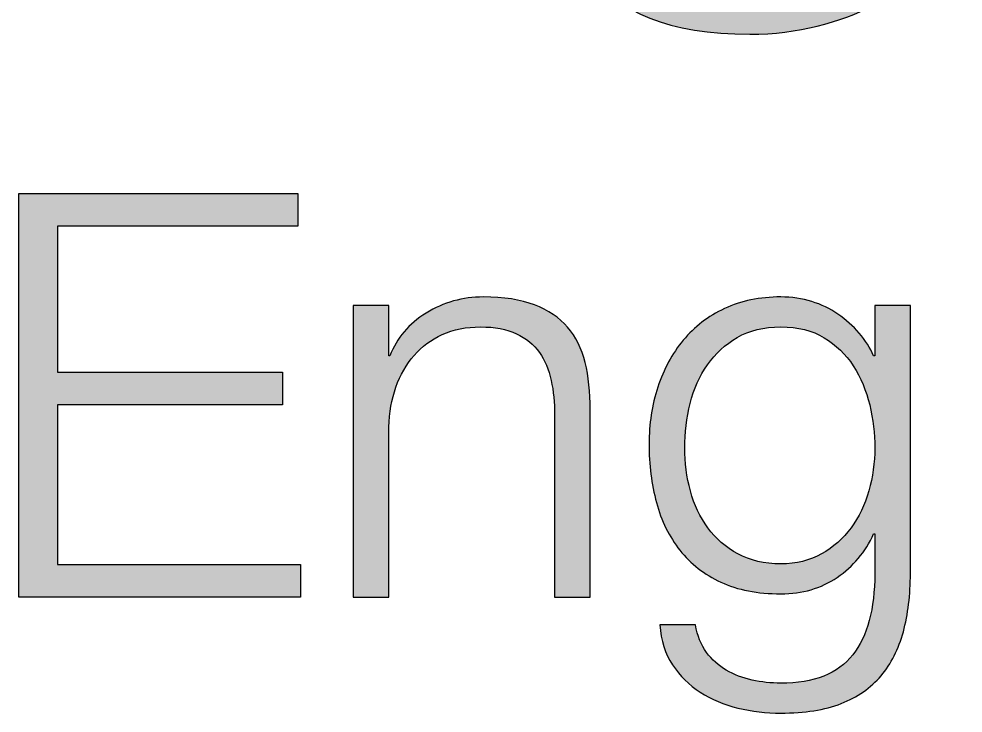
# Paper-space layout 'A3mask' of a CAD drawing. Extents: x 0 to 394, y 0 to 277.
# Drawn here: x 331.561 to 336.152, y 38.819 to 42.196 of the extents above; entities that cross this region are included whole.
import ezdxf
from ezdxf.enums import TextEntityAlignment as Align

# ---------------------------------------------------------------- set-up
doc = ezdxf.new("R2010")
doc.units = 0
doc.layers.get('0').update_dxf_attribs({"linetype": 'CONTINUOUS'})
doc.layers.get('Defpoints').update_dxf_attribs({"linetype": 'CONTINUOUS'})
doc.layers.add('JPP_Mask', color=7, linetype='CONTINUOUS')
doc.styles.add('JPP', font='arial.ttf')

# ---------------------------------------------------------------- blocks, each defined once
blk = doc.blocks.new('A3mask')
at = {"true_color": 0x0081c6}
h = blk.add_hatch(color=142, dxfattribs=at)
edge = h.paths.add_edge_path()
edge.add_spline(control_points=[(334.8376, 43.556), (334.8376, 43.556), (334.8376, 45.2866), (334.8376, 45.2866), (334.8376, 45.4811), (334.8468, 45.5087), (335.0041, 45.5087)], knot_values=[0, 0, 0, 0, 1, 1, 1, 2, 2, 2, 2], degree=3, periodic=0)
edge.add_spline(control_points=[(335.0041, 45.5087), (335.0041, 45.5087), (335.2655, 45.5087), (335.5269, 45.5087)], knot_values=[19.5, 19.5, 19.5, 19.5, 20, 20, 20, 20], degree=3, periodic=0)
edge.add_spline(control_points=[(335.5269, 45.5087), (335.7883, 45.5087), (336.0497, 45.5087), (336.0497, 45.5087), (336.133, 45.5642), (336.1516, 45.8142), (336.0403, 45.8976)], knot_values=[18, 18, 18, 18, 18.5, 18.5, 18.5, 19.5, 19.5, 19.5, 19.5], degree=3, periodic=0)
edge.add_spline(control_points=[(336.0403, 45.8976), (336.0403, 45.8976), (335.0131, 45.8976), (335.0131, 45.8976), (334.8561, 45.8976), (334.8468, 45.9067), (334.8468, 46.0733)], knot_values=[16, 16, 16, 16, 17, 17, 17, 18, 18, 18, 18], degree=3, periodic=0)
edge.add_spline(control_points=[(334.8468, 46.0733), (334.8468, 46.0733), (334.8468, 46.4896), (334.8468, 46.4896), (334.8096, 46.5545), (334.6988, 46.5545), (334.6524, 46.536)], knot_values=[14, 14, 14, 14, 15, 15, 15, 16, 16, 16, 16], degree=3, periodic=0)
edge.add_spline(control_points=[(334.6524, 46.536), (334.5597, 46.3509), (334.384, 46.101), (334.2637, 45.9899)], knot_values=[13, 13, 13, 13, 14, 14, 14, 14], degree=3, periodic=0)
edge.add_spline(control_points=[(334.2637, 45.9899), (334.171, 45.9067), (333.94, 45.7861), (333.6712, 45.7029)], knot_values=[12, 12, 12, 12, 13, 13, 13, 13], degree=3, periodic=0)
edge.add_spline(control_points=[(333.6712, 45.7029), (333.6343, 45.6474), (333.6436, 45.5457), (333.6993, 45.5087)], knot_values=[11, 11, 11, 11, 12, 12, 12, 12], degree=3, periodic=0)
edge.add_spline(control_points=[(333.6993, 45.5087), (333.6993, 45.5087), (333.9583, 45.5087), (333.9583, 45.5087), (334.1434, 45.5087), (334.1525, 45.4902), (334.1525, 45.2402)], knot_values=[9, 9, 9, 9, 10, 10, 10, 11, 11, 11, 11], degree=3, periodic=0)
edge.add_spline(control_points=[(334.1525, 45.2402), (334.1525, 45.2402), (334.1525, 43.1212), (334.1525, 43.1212), (334.1525, 42.566), (334.3193, 42.1217), (335.1151, 42.1217)], knot_values=[7, 7, 7, 7, 8, 8, 8, 9, 9, 9, 9], degree=3, periodic=0)
edge.add_spline(control_points=[(335.1151, 42.1217), (335.587, 42.1217), (335.9203, 42.353), (336.0869, 42.5475)], knot_values=[6, 6, 6, 6, 7, 7, 7, 7], degree=3, periodic=0)
edge.add_spline(control_points=[(336.0869, 42.5475), (336.1055, 42.603), (336.0682, 42.7047), (335.9942, 42.7047)], knot_values=[5, 5, 5, 5, 6, 6, 6, 6], degree=3, periodic=0)
edge.add_spline(control_points=[(335.9942, 42.7047), (335.9666, 42.7047), (335.8462, 42.603), (335.7629, 42.5753)], knot_values=[4, 4, 4, 4, 5, 5, 5, 5], degree=3, periodic=0)
edge.add_spline(control_points=[(335.7629, 42.5753), (335.6889, 42.5475), (335.6055, 42.5289), (335.513, 42.5289)], knot_values=[3, 3, 3, 3, 4, 4, 4, 4], degree=3, periodic=0)
edge.add_spline(control_points=[(335.513, 42.5289), (334.9022, 42.5289), (334.8376, 43.0193), (334.8376, 43.556)], knot_values=[2, 2, 2, 2, 3, 3, 3, 3], degree=3, periodic=0)
at = {"true_color": 0x004a91}
blk.add_hatch(color=154, dxfattribs=at).paths.add_polyline_path([(332.8425, 40.4779), (331.7476, 40.4779), (331.7476, 41.1875), (332.9167, 41.1875), (332.9167, 41.3471), (331.5606, 41.3471), (331.5606, 39.3832), (332.9304, 39.3832), (332.9304, 39.5426), (331.7476, 39.5426), (331.7476, 40.3184), (332.8425, 40.3184)])
h = blk.add_hatch(color=154, dxfattribs=at)
edge = h.paths.add_edge_path()
edge.add_spline(control_points=[(334.2286, 40.6966), (334.1883, 40.7432), (334.1346, 40.7795), (334.0678, 40.8052)], knot_values=[5, 5, 5, 5, 6, 6, 6, 6], degree=3, periodic=0)
edge.add_spline(control_points=[(334.0678, 40.8052), (334.0008, 40.8308), (333.9179, 40.8437), (333.8188, 40.8437)], knot_values=[4, 4, 4, 4, 5, 5, 5, 5], degree=3, periodic=0)
edge.add_spline(control_points=[(333.8188, 40.8437), (333.718, 40.8437), (333.6253, 40.8176), (333.541, 40.7653)], knot_values=[3, 3, 3, 3, 4, 4, 4, 4], degree=3, periodic=0)
edge.add_spline(control_points=[(333.541, 40.7653), (333.4566, 40.713), (333.398, 40.6438), (333.365, 40.5576)], knot_values=[2, 2, 2, 2, 3, 3, 3, 3], degree=3, periodic=0)
edge.add_spline(control_points=[(333.365, 40.5576), (333.365, 40.5576), (333.3595, 40.5576), (333.3595, 40.5576)], knot_values=[1.00001, 1.00001, 1.00001, 1.00001, 2, 2, 2, 2], degree=3, periodic=0)
edge.add_spline(control_points=[(333.3595, 40.5576), (333.3595, 40.5576), (333.3595, 40.6188), (333.3595, 40.68)], knot_values=[0.5, 0.5, 0.5, 0.5, 1, 1, 1, 1], degree=3, periodic=0)
edge.add_spline(control_points=[(333.3595, 40.68), (333.3595, 40.7412), (333.3595, 40.8024), (333.3595, 40.8024), (333.3595, 40.8024), (333.3487, 40.8024), (333.3324, 40.8024)], knot_values=[22.749965, 22.749965, 22.749965, 22.749965, 23.249965, 23.249965, 23.249965, 23.5, 23.5, 23.5, 23.5], degree=3, periodic=0)
edge.add_spline(control_points=[(333.3324, 40.8024), (333.3162, 40.8024), (333.2945, 40.8024), (333.2729, 40.8024)], knot_values=[22.49997, 22.49997, 22.49997, 22.49997, 22.749965, 22.749965, 22.749965, 22.749965], degree=3, periodic=0)
edge.add_spline(control_points=[(333.2729, 40.8024), (333.262, 40.8024), (333.2512, 40.8024), (333.2411, 40.8024)], knot_values=[22.374972, 22.374972, 22.374972, 22.374972, 22.49997, 22.49997, 22.49997, 22.49997], degree=3, periodic=0)
edge.add_spline(control_points=[(333.2411, 40.8024), (333.2309, 40.8024), (333.2214, 40.8024), (333.2133, 40.8024)], knot_values=[22.249975, 22.249975, 22.249975, 22.249975, 22.374972, 22.374972, 22.374972, 22.374972], degree=3, periodic=0)
edge.add_spline(control_points=[(333.2133, 40.8024), (333.2092, 40.8024), (333.2055, 40.8024), (333.2022, 40.8024)], knot_values=[22.187476, 22.187476, 22.187476, 22.187476, 22.249975, 22.249975, 22.249975, 22.249975], degree=3, periodic=0)
edge.add_spline(control_points=[(333.2022, 40.8024), (333.1989, 40.8024), (333.196, 40.8024), (333.1937, 40.8024)], knot_values=[22.124977, 22.124977, 22.124977, 22.124977, 22.187476, 22.187476, 22.187476, 22.187476], degree=3, periodic=0)
edge.add_spline(control_points=[(333.1862, 40.8024), (333.1862, 40.8024), (333.1862, 40.8024), (333.1862, 40.8024), (333.1862, 40.8024), (333.1862, 40.8024), (333.1862, 40.8024)], knot_values=[21.99998, 21.99998, 21.99998, 21.99998, 22.001425, 22.001425, 22.001425, 22.001445, 22.001445, 22.001445, 22.001445], degree=3, periodic=0)
edge.add_spline(control_points=[(333.1862, 40.8024), (333.1862, 40.8024), (333.1862, 40.4476), (333.1862, 40.0928)], knot_values=[21.49999, 21.49999, 21.49999, 21.49999, 21.99998, 21.99998, 21.99998, 21.99998], degree=3, periodic=0)
edge.add_spline(control_points=[(333.1862, 40.0928), (333.1862, 39.738), (333.1862, 39.3832), (333.1862, 39.3832), (333.1862, 39.3832), (333.1862, 39.3832), (333.1862, 39.3832)], knot_values=[20.999023, 20.999023, 20.999023, 20.999023, 21.499013, 21.499013, 21.499013, 21.49999, 21.49999, 21.49999, 21.49999], degree=3, periodic=0)
edge.add_spline(control_points=[(333.1905, 39.3832), (333.1914, 39.3832), (333.1925, 39.3832), (333.1937, 39.3832)], knot_values=[20.875003, 20.875003, 20.875003, 20.875003, 20.906252, 20.906252, 20.906252, 20.906252], degree=3, periodic=0)
edge.add_spline(control_points=[(333.1937, 39.3832), (333.196, 39.3832), (333.1989, 39.3832), (333.2022, 39.3832)], knot_values=[20.812504, 20.812504, 20.812504, 20.812504, 20.875003, 20.875003, 20.875003, 20.875003], degree=3, periodic=0)
edge.add_spline(control_points=[(333.2022, 39.3832), (333.2055, 39.3832), (333.2092, 39.3832), (333.2133, 39.3832)], knot_values=[20.750005, 20.750005, 20.750005, 20.750005, 20.812504, 20.812504, 20.812504, 20.812504], degree=3, periodic=0)
edge.add_spline(control_points=[(333.2133, 39.3832), (333.2214, 39.3832), (333.2309, 39.3832), (333.2411, 39.3832)], knot_values=[20.625007, 20.625007, 20.625007, 20.625007, 20.750005, 20.750005, 20.750005, 20.750005], degree=3, periodic=0)
edge.add_spline(control_points=[(333.2411, 39.3832), (333.2512, 39.3832), (333.262, 39.3832), (333.2729, 39.3832)], knot_values=[20.50001, 20.50001, 20.50001, 20.50001, 20.625008, 20.625008, 20.625008, 20.625008], degree=3, periodic=0)
edge.add_spline(control_points=[(333.2729, 39.3832), (333.2945, 39.3832), (333.3162, 39.3832), (333.3325, 39.3832)], knot_values=[20.250015, 20.250015, 20.250015, 20.250015, 20.50001, 20.50001, 20.50001, 20.50001], degree=3, periodic=0)
edge.add_spline(control_points=[(333.3325, 39.3832), (333.3487, 39.3832), (333.3595, 39.3832), (333.3595, 39.3832), (333.3595, 39.3832), (333.3595, 39.3832), (333.3595, 39.3832)], knot_values=[19.999654, 19.999654, 19.999654, 19.999654, 20.249669, 20.249669, 20.249669, 20.250015, 20.250015, 20.250015, 20.250015], degree=3, periodic=0)
edge.add_spline(control_points=[(333.3595, 39.3885), (333.3595, 39.3896), (333.3595, 39.391), (333.3595, 39.3925)], knot_values=[19.937521, 19.937521, 19.937521, 19.937521, 19.953146, 19.953146, 19.953146, 19.953146], degree=3, periodic=0)
edge.add_spline(control_points=[(333.3595, 39.3925), (333.3595, 39.3955), (333.3595, 39.3993), (333.3595, 39.4037)], knot_values=[19.906272, 19.906272, 19.906272, 19.906272, 19.937521, 19.937521, 19.937521, 19.937521], degree=3, periodic=0)
edge.add_spline(control_points=[(333.3595, 39.4037), (333.3595, 39.4081), (333.3595, 39.4131), (333.3595, 39.4188)], knot_values=[19.875023, 19.875023, 19.875023, 19.875023, 19.906272, 19.906272, 19.906272, 19.906272], degree=3, periodic=0)
edge.add_spline(control_points=[(333.3595, 39.4188), (333.3595, 39.4301), (333.3595, 39.4438), (333.3595, 39.4596)], knot_values=[19.812524, 19.812524, 19.812524, 19.812524, 19.875023, 19.875023, 19.875023, 19.875023], degree=3, periodic=0)
edge.add_spline(control_points=[(333.3595, 39.4596), (333.3595, 39.4754), (333.3595, 39.4931), (333.3595, 39.5125)], knot_values=[19.750025, 19.750025, 19.750025, 19.750025, 19.812524, 19.812524, 19.812524, 19.812524], degree=3, periodic=0)
edge.add_spline(control_points=[(333.3595, 39.5125), (333.3595, 39.5514), (333.3595, 39.5966), (333.3595, 39.6451)], knot_values=[19.625028, 19.625028, 19.625028, 19.625028, 19.750025, 19.750025, 19.750025, 19.750025], degree=3, periodic=0)
edge.add_spline(control_points=[(333.3595, 39.6451), (333.3595, 39.6936), (333.3595, 39.7454), (333.3595, 39.7971)], knot_values=[19.50003, 19.50003, 19.50003, 19.50003, 19.625028, 19.625028, 19.625028, 19.625028], degree=3, periodic=0)
edge.add_spline(control_points=[(333.3595, 39.7971), (333.3595, 39.9006), (333.3595, 40.0041), (333.3595, 40.0817)], knot_values=[19.250035, 19.250035, 19.250035, 19.250035, 19.50003, 19.50003, 19.50003, 19.50003], degree=3, periodic=0)
edge.add_spline(control_points=[(333.3595, 40.0817), (333.3595, 40.1594), (333.3595, 40.2111), (333.3595, 40.2111), (333.3612, 40.2808), (333.3727, 40.3453), (333.3938, 40.405)], knot_values=[18, 18, 18, 18, 18.250035, 18.250035, 18.250035, 19.250035, 19.250035, 19.250035, 19.250035], degree=3, periodic=0)
edge.add_spline(control_points=[(333.3938, 40.405), (333.4149, 40.4645), (333.4443, 40.516), (333.4819, 40.5591)], knot_values=[17, 17, 17, 17, 18, 18, 18, 18], degree=3, periodic=0)
edge.add_spline(control_points=[(333.4819, 40.5591), (333.5195, 40.602), (333.5653, 40.6359), (333.6194, 40.6609)], knot_values=[16, 16, 16, 16, 17, 17, 17, 17], degree=3, periodic=0)
edge.add_spline(control_points=[(333.6194, 40.6609), (333.6734, 40.6856), (333.7354, 40.698), (333.8051, 40.698), (333.8748, 40.698), (333.9329, 40.6869), (333.9797, 40.6649)], knot_values=[14, 14, 14, 14, 15, 15, 15, 16, 16, 16, 16], degree=3, periodic=0)
edge.add_spline(control_points=[(333.9797, 40.6649), (334.0265, 40.643), (334.0636, 40.6127), (334.0912, 40.5741)], knot_values=[13, 13, 13, 13, 14, 14, 14, 14], degree=3, periodic=0)
edge.add_spline(control_points=[(334.0912, 40.5741), (334.1186, 40.5357), (334.1378, 40.4902), (334.1488, 40.4379)], knot_values=[12, 12, 12, 12, 13, 13, 13, 13], degree=3, periodic=0)
edge.add_spline(control_points=[(334.1488, 40.4379), (334.1599, 40.3858), (334.1654, 40.3293), (334.1654, 40.2688)], knot_values=[11, 11, 11, 11, 12, 12, 12, 12], degree=3, periodic=0)
edge.add_spline(control_points=[(334.1654, 40.2688), (334.1654, 40.2688), (334.1654, 39.3832), (334.1654, 39.3832), (334.1654, 39.3832), (334.2087, 39.3832), (334.252, 39.3832)], knot_values=[9.5, 9.5, 9.5, 9.5, 10.5, 10.5, 10.5, 11, 11, 11, 11], degree=3, periodic=0)
edge.add_spline(control_points=[(334.252, 39.3832), (334.2954, 39.3832), (334.3387, 39.3832), (334.3387, 39.3832), (334.3387, 39.3832), (334.3387, 39.6115), (334.3387, 39.8398)], knot_values=[8.5, 8.5, 8.5, 8.5, 9, 9, 9, 9.5, 9.5, 9.5, 9.5], degree=3, periodic=0)
edge.add_spline(control_points=[(334.3387, 39.8398), (334.3387, 40.0681), (334.3387, 40.2964), (334.3387, 40.2964), (334.3387, 40.3806), (334.3303, 40.4568), (334.314, 40.5246)], knot_values=[7, 7, 7, 7, 7.5, 7.5, 7.5, 8.5, 8.5, 8.5, 8.5], degree=3, periodic=0)
edge.add_spline(control_points=[(334.314, 40.5246), (334.2974, 40.5925), (334.269, 40.6498), (334.2286, 40.6966)], knot_values=[6, 6, 6, 6, 7, 7, 7, 7], degree=3, periodic=0)
h = blk.add_hatch(color=154, dxfattribs=at)
edge = h.paths.add_edge_path()
edge.add_spline(control_points=[(335.8954, 39.4987), (335.8954, 39.4987), (335.8954, 40.8024), (335.8954, 40.8024), (335.8954, 40.8024), (335.8521, 40.8024), (335.8088, 40.8024)], knot_values=[32.5, 32.5, 32.5, 32.5, 33.5, 33.5, 33.5, 34, 34, 34, 34], degree=3, periodic=0)
edge.add_spline(control_points=[(335.8088, 40.8024), (335.7655, 40.8024), (335.7221, 40.8024), (335.7221, 40.8024), (335.7221, 40.8024), (335.7221, 40.7412), (335.7221, 40.68)], knot_values=[31.5, 31.5, 31.5, 31.5, 32, 32, 32, 32.5, 32.5, 32.5, 32.5], degree=3, periodic=0)
edge.add_spline(control_points=[(335.7221, 40.68), (335.7221, 40.6188), (335.7221, 40.5576), (335.7221, 40.5576), (335.7221, 40.5576), (335.7221, 40.5576), (335.7221, 40.5576)], knot_values=[30.99999, 30.99999, 30.99999, 30.99999, 31.249995, 31.249995, 31.249995, 31.5, 31.5, 31.5, 31.5], degree=3, periodic=0)
edge.add_spline(control_points=[(335.7221, 40.5576), (335.7221, 40.5576), (335.7166, 40.5576), (335.7166, 40.5576)], knot_values=[30.00001, 30.00001, 30.00001, 30.00001, 30.99999, 30.99999, 30.99999, 30.99999], degree=3, periodic=0)
edge.add_spline(control_points=[(335.7166, 40.5576), (335.7001, 40.5962), (335.6768, 40.6328), (335.6466, 40.6677)], knot_values=[29, 29, 29, 29, 30, 30, 30, 30], degree=3, periodic=0)
edge.add_spline(control_points=[(335.6466, 40.6677), (335.6163, 40.7025), (335.5819, 40.7332), (335.5433, 40.7598)], knot_values=[28, 28, 28, 28, 29, 29, 29, 29], degree=3, periodic=0)
edge.add_spline(control_points=[(335.5433, 40.7598), (335.5049, 40.7864), (335.4623, 40.8069), (335.4155, 40.8216), (335.3687, 40.8363), (335.3187, 40.8437), (335.2656, 40.8437)], knot_values=[26, 26, 26, 26, 27, 27, 27, 28, 28, 28, 28], degree=3, periodic=0)
edge.add_spline(control_points=[(335.2656, 40.8437), (335.1628, 40.8437), (335.0717, 40.8248), (334.9918, 40.7874)], knot_values=[25, 25, 25, 25, 26, 26, 26, 26], degree=3, periodic=0)
edge.add_spline(control_points=[(334.9918, 40.7874), (334.9121, 40.7498), (334.8452, 40.6983), (334.7911, 40.6333)], knot_values=[24, 24, 24, 24, 25, 25, 25, 25], degree=3, periodic=0)
edge.add_spline(control_points=[(334.7911, 40.6333), (334.737, 40.5681), (334.6957, 40.4921), (334.6673, 40.405), (334.6388, 40.3179), (334.6246, 40.2257), (334.6246, 40.1286)], knot_values=[22, 22, 22, 22, 23, 23, 23, 24, 24, 24, 24], degree=3, periodic=0)
edge.add_spline(control_points=[(334.6246, 40.1286), (334.6246, 40.0276), (334.6367, 39.9329), (334.6604, 39.8438)], knot_values=[21, 21, 21, 21, 22, 22, 22, 22], degree=3, periodic=0)
edge.add_spline(control_points=[(334.6604, 39.8438), (334.6843, 39.7549), (334.7224, 39.6775), (334.7746, 39.6115)], knot_values=[20, 20, 20, 20, 21, 21, 21, 21], degree=3, periodic=0)
edge.add_spline(control_points=[(334.7746, 39.6115), (334.8269, 39.5455), (334.8934, 39.4937), (334.9741, 39.4561)], knot_values=[19, 19, 19, 19, 20, 20, 20, 20], degree=3, periodic=0)
edge.add_spline(control_points=[(334.9741, 39.4561), (335.0546, 39.4185), (335.1519, 39.3996), (335.2656, 39.3996)], knot_values=[18, 18, 18, 18, 19, 19, 19, 19], degree=3, periodic=0)
edge.add_spline(control_points=[(335.2656, 39.3996), (335.3702, 39.3996), (335.4613, 39.4262), (335.5393, 39.4795)], knot_values=[17, 17, 17, 17, 18, 18, 18, 18], degree=3, periodic=0)
edge.add_spline(control_points=[(335.5393, 39.4795), (335.6172, 39.5326), (335.6763, 39.6031), (335.7166, 39.6912)], knot_values=[16, 16, 16, 16, 17, 17, 17, 17], degree=3, periodic=0)
edge.add_spline(control_points=[(335.7166, 39.6912), (335.7166, 39.6912), (335.7221, 39.6912), (335.7221, 39.6912)], knot_values=[15.00001, 15.00001, 15.00001, 15.00001, 16, 16, 16, 16], degree=3, periodic=0)
edge.add_spline(control_points=[(335.7221, 39.6912), (335.7221, 39.6912), (335.7221, 39.6431), (335.7221, 39.5949)], knot_values=[14.5, 14.5, 14.5, 14.5, 15, 15, 15, 15], degree=3, periodic=0)
edge.add_spline(control_points=[(335.7221, 39.5949), (335.7221, 39.5468), (335.7221, 39.4987), (335.7221, 39.4987), (335.7221, 39.3264), (335.6864, 39.1944), (335.6148, 39.1026), (335.5433, 39.0109), (335.4268, 38.9651), (335.2656, 38.9651)], knot_values=[12, 12, 12, 12, 12.5, 12.5, 12.5, 13.5, 13.5, 13.5, 14.5, 14.5, 14.5, 14.5], degree=3, periodic=0)
edge.add_spline(control_points=[(335.2656, 38.9651), (335.2179, 38.9651), (335.1711, 38.9701), (335.1253, 38.9803)], knot_values=[11, 11, 11, 11, 12, 12, 12, 12], degree=3, periodic=0)
edge.add_spline(control_points=[(335.1253, 38.9803), (335.0794, 38.9903), (335.0378, 39.0063), (335.0002, 39.0284)], knot_values=[10, 10, 10, 10, 11, 11, 11, 11], degree=3, periodic=0)
edge.add_spline(control_points=[(335.0002, 39.0284), (334.9626, 39.0503), (334.9305, 39.0792), (334.9039, 39.115), (334.8773, 39.1507), (334.8595, 39.1952), (334.8503, 39.2483)], knot_values=[8, 8, 8, 8, 9, 9, 9, 10, 10, 10, 10], degree=3, periodic=0)
edge.add_spline(control_points=[(334.8503, 39.2483), (334.8503, 39.2483), (334.677, 39.2483), (334.677, 39.2483), (334.6825, 39.1733), (334.703, 39.1086), (334.7388, 39.0545), (334.7746, 39.0003), (334.8195, 38.9559), (334.8737, 38.9211)], knot_values=[5, 5, 5, 5, 6, 6, 6, 7, 7, 7, 8, 8, 8, 8], degree=3, periodic=0)
edge.add_spline(control_points=[(334.8737, 38.9211), (334.9276, 38.8862), (334.9886, 38.8606), (335.0565, 38.8441), (335.1243, 38.8275), (335.194, 38.8193), (335.2656, 38.8193)], knot_values=[3, 3, 3, 3, 4, 4, 4, 5, 5, 5, 5], degree=3, periodic=0)
edge.add_spline(control_points=[(335.2656, 38.8193), (335.381, 38.8193), (335.4788, 38.8349), (335.5585, 38.8661)], knot_values=[2, 2, 2, 2, 3, 3, 3, 3], degree=3, periodic=0)
edge.add_spline(control_points=[(335.5585, 38.8661), (335.6382, 38.8972), (335.7029, 38.9422), (335.7524, 39.0008), (335.8018, 39.0595), (335.8381, 39.131), (335.861, 39.2154)], knot_values=[0, 0, 0, 0, 1, 1, 1, 2, 2, 2, 2], degree=3, periodic=0)
edge.add_spline(control_points=[(335.861, 39.2154), (335.8839, 39.2998), (335.8954, 39.3942), (335.8954, 39.4987)], knot_values=[34, 34, 34, 34, 35, 35, 35, 35], degree=3, periodic=0)
edge = h.paths.add_edge_path(flags=16)
edge.add_spline(control_points=[(335.7221, 40.1093), (335.7221, 40.0378), (335.7126, 39.9681), (335.6932, 39.9003)], knot_values=[2, 2, 2, 2, 3, 3, 3, 3], degree=3, periodic=0)
edge.add_spline(control_points=[(335.6932, 39.9003), (335.674, 39.8324), (335.6451, 39.7724), (335.6067, 39.7201)], knot_values=[1, 1, 1, 1, 2, 2, 2, 2], degree=3, periodic=0)
edge.add_spline(control_points=[(335.6067, 39.7201), (335.568, 39.6678), (335.5204, 39.6257), (335.4636, 39.5936)], knot_values=[0, 0, 0, 0, 1, 1, 1, 1], degree=3, periodic=0)
edge.add_spline(control_points=[(335.4636, 39.5936), (335.4068, 39.5615), (335.3408, 39.5455), (335.2656, 39.5455)], knot_values=[15, 15, 15, 15, 16, 16, 16, 16], degree=3, periodic=0)
edge.add_spline(control_points=[(335.2656, 39.5455), (335.1848, 39.5455), (335.1151, 39.5615), (335.0565, 39.5936), (334.9978, 39.6257), (334.9492, 39.6678), (334.9108, 39.7201), (334.8723, 39.7724), (334.8437, 39.8324), (334.8255, 39.9003)], knot_values=[12, 12, 12, 12, 13, 13, 13, 14, 14, 14, 15, 15, 15, 15], degree=3, periodic=0)
edge.add_spline(control_points=[(334.8255, 39.9003), (334.8071, 39.9681), (334.7979, 40.0378), (334.7979, 40.1093)], knot_values=[11, 11, 11, 11, 12, 12, 12, 12], degree=3, periodic=0)
edge.add_spline(control_points=[(334.7979, 40.1093), (334.7979, 40.1825), (334.8066, 40.2546), (334.8242, 40.3253)], knot_values=[10, 10, 10, 10, 11, 11, 11, 11], degree=3, periodic=0)
edge.add_spline(control_points=[(334.8242, 40.3253), (334.8416, 40.3958), (334.8695, 40.4586), (334.9081, 40.5136)], knot_values=[9, 9, 9, 9, 10, 10, 10, 10], degree=3, periodic=0)
edge.add_spline(control_points=[(334.9081, 40.5136), (334.9465, 40.5686), (334.9952, 40.6131), (335.0538, 40.647), (335.1125, 40.6809), (335.183, 40.698), (335.2656, 40.698), (335.3481, 40.698), (335.4183, 40.6804), (335.476, 40.6456)], knot_values=[6, 6, 6, 6, 7, 7, 7, 8, 8, 8, 9, 9, 9, 9], degree=3, periodic=0)
edge.add_spline(control_points=[(335.476, 40.6456), (335.5338, 40.6109), (335.5809, 40.5649), (335.6177, 40.5081)], knot_values=[5, 5, 5, 5, 6, 6, 6, 6], degree=3, periodic=0)
edge.add_spline(control_points=[(335.6177, 40.5081), (335.6543, 40.4513), (335.6809, 40.3879), (335.6974, 40.3184)], knot_values=[4, 4, 4, 4, 5, 5, 5, 5], degree=3, periodic=0)
edge.add_spline(control_points=[(335.6974, 40.3184), (335.7139, 40.2486), (335.7221, 40.179), (335.7221, 40.1093)], knot_values=[3, 3, 3, 3, 4, 4, 4, 4], degree=3, periodic=0)
at = {"layer": 'Defpoints', "color": 154, "true_color": 0x004a91}
blk.add_lwpolyline([(332.9167, 41.3471), (332.9167, 41.1875), (331.7476, 41.1875), (331.7476, 40.4779), (332.8425, 40.4779), (332.8425, 40.3184), (331.7476, 40.3184), (331.7476, 39.5426), (332.9304, 39.5426), (332.9304, 39.3832), (331.5606, 39.3832), (331.5606, 41.3471), (332.9167, 41.3471)], dxfattribs=at)
at = {"layer": 'Defpoints', "color": 142, "true_color": 0x0081c6}
blk.add_open_spline([(335.0041, 45.5087), (334.8468, 45.5087), (334.8376, 45.4811), (334.8376, 45.2866), (334.8376, 45.2866), (334.8376, 43.556), (334.8376, 43.556), (334.8376, 43.0193), (334.9022, 42.5289), (335.513, 42.5289), (335.6055, 42.5289), (335.6889, 42.5475), (335.7629, 42.5753), (335.8462, 42.603), (335.9666, 42.7047), (335.9942, 42.7047), (336.0682, 42.7047), (336.1055, 42.603), (336.0869, 42.5475), (335.9203, 42.353), (335.587, 42.1217), (335.1151, 42.1217), (334.3193, 42.1217), (334.1525, 42.566), (334.1525, 43.1212), (334.1525, 43.1212), (334.1525, 45.2402), (334.1525, 45.2402), (334.1525, 45.4902), (334.1434, 45.5087), (333.9583, 45.5087), (333.9583, 45.5087), (333.6993, 45.5087), (333.6993, 45.5087), (333.6436, 45.5457), (333.6343, 45.6474), (333.6712, 45.7029), (333.94, 45.7861), (334.171, 45.9067), (334.2637, 45.9899), (334.384, 46.101), (334.5597, 46.3509), (334.6524, 46.536), (334.6988, 46.5545), (334.8096, 46.5545), (334.8468, 46.4896), (334.8468, 46.4896), (334.8468, 46.0733), (334.8468, 46.0733), (334.8468, 45.9067), (334.8561, 45.8976), (335.0131, 45.8976), (335.0131, 45.8976), (336.0403, 45.8976), (336.0403, 45.8976), (336.1516, 45.8142), (336.133, 45.5642), (336.0497, 45.5087), (336.0497, 45.5087), (335.0041, 45.5087), (335.0041, 45.5087)], degree=3, knots=[0, 0, 0, 0, 1, 1, 1, 2, 2, 2, 3, 3, 3, 4, 4, 4, 5, 5, 5, 6, 6, 6, 7, 7, 7, 8, 8, 8, 9, 9, 9, 10, 10, 10, 11, 11, 11, 12, 12, 12, 13, 13, 13, 14, 14, 14, 15, 15, 15, 16, 16, 16, 17, 17, 17, 18, 18, 18, 19, 19, 19, 20, 20, 20, 20], dxfattribs=at)
at = {"layer": 'Defpoints', "color": 154, "true_color": 0x004a91}
for points, knots in [([(333.3595, 40.8024), (333.3595, 40.8024), (333.3595, 40.5576), (333.3595, 40.5576), (333.3595, 40.5576), (333.365, 40.5576), (333.365, 40.5576), (333.398, 40.6438), (333.4566, 40.713), (333.541, 40.7653), (333.6253, 40.8176), (333.718, 40.8437), (333.8188, 40.8437), (333.9179, 40.8437), (334.0008, 40.8308), (334.0678, 40.8052), (334.1346, 40.7795), (334.1883, 40.7432), (334.2286, 40.6966), (334.269, 40.6498), (334.2974, 40.5925), (334.314, 40.5246), (334.3303, 40.4568), (334.3387, 40.3806), (334.3387, 40.2964), (334.3387, 40.2964), (334.3387, 39.3832), (334.3387, 39.3832), (334.3387, 39.3832), (334.1654, 39.3832), (334.1654, 39.3832), (334.1654, 39.3832), (334.1654, 40.2688), (334.1654, 40.2688), (334.1654, 40.3293), (334.1599, 40.3858), (334.1488, 40.4379), (334.1378, 40.4902), (334.1186, 40.5357), (334.0912, 40.5741), (334.0636, 40.6127), (334.0265, 40.643), (333.9797, 40.6649), (333.9329, 40.6869), (333.8748, 40.698), (333.8051, 40.698), (333.7354, 40.698), (333.6734, 40.6856), (333.6194, 40.6609), (333.5653, 40.6359), (333.5195, 40.602), (333.4819, 40.5591), (333.4443, 40.516), (333.4149, 40.4645), (333.3938, 40.405), (333.3727, 40.3453), (333.3612, 40.2808), (333.3595, 40.2111), (333.3595, 40.2111), (333.3595, 39.3832), (333.3595, 39.3832), (333.3595, 39.3832), (333.1862, 39.3832), (333.1862, 39.3832), (333.1862, 39.3832), (333.1862, 40.8024), (333.1862, 40.8024), (333.1862, 40.8024), (333.3595, 40.8024), (333.3595, 40.8024)], [0, 0, 0, 0, 1, 1, 1, 2, 2, 2, 3, 3, 3, 4, 4, 4, 5, 5, 5, 6, 6, 6, 7, 7, 7, 8, 8, 8, 9, 9, 9, 10, 10, 10, 11, 11, 11, 12, 12, 12, 13, 13, 13, 14, 14, 14, 15, 15, 15, 16, 16, 16, 17, 17, 17, 18, 18, 18, 19, 19, 19, 20, 20, 20, 21, 21, 21, 22, 22, 22, 23, 23, 23, 23]), ([(335.861, 39.2154), (335.8381, 39.131), (335.8018, 39.0595), (335.7524, 39.0008), (335.7029, 38.9422), (335.6382, 38.8972), (335.5585, 38.8661), (335.4788, 38.8349), (335.381, 38.8193), (335.2656, 38.8193), (335.194, 38.8193), (335.1243, 38.8275), (335.0565, 38.8441), (334.9886, 38.8606), (334.9276, 38.8862), (334.8737, 38.9211), (334.8195, 38.9559), (334.7746, 39.0003), (334.7388, 39.0545), (334.703, 39.1086), (334.6825, 39.1733), (334.677, 39.2483), (334.677, 39.2483), (334.8503, 39.2483), (334.8503, 39.2483), (334.8595, 39.1952), (334.8773, 39.1507), (334.9039, 39.115), (334.9305, 39.0792), (334.9626, 39.0503), (335.0002, 39.0284), (335.0378, 39.0063), (335.0794, 38.9903), (335.1253, 38.9803), (335.1711, 38.9701), (335.2179, 38.9651), (335.2656, 38.9651), (335.4268, 38.9651), (335.5433, 39.0109), (335.6148, 39.1026), (335.6864, 39.1944), (335.7221, 39.3264), (335.7221, 39.4987), (335.7221, 39.4987), (335.7221, 39.6912), (335.7221, 39.6912), (335.7221, 39.6912), (335.7166, 39.6912), (335.7166, 39.6912), (335.6763, 39.6031), (335.6172, 39.5326), (335.5393, 39.4795), (335.4613, 39.4262), (335.3702, 39.3996), (335.2656, 39.3996), (335.1519, 39.3996), (335.0546, 39.4185), (334.9741, 39.4561), (334.8934, 39.4937), (334.8269, 39.5455), (334.7746, 39.6115), (334.7224, 39.6775), (334.6843, 39.7549), (334.6604, 39.8438), (334.6367, 39.9329), (334.6246, 40.0276), (334.6246, 40.1286), (334.6246, 40.2257), (334.6388, 40.3179), (334.6673, 40.405), (334.6957, 40.4921), (334.737, 40.5681), (334.7911, 40.6333), (334.8452, 40.6983), (334.9121, 40.7498), (334.9918, 40.7874), (335.0717, 40.8248), (335.1628, 40.8437), (335.2656, 40.8437), (335.3187, 40.8437), (335.3687, 40.8363), (335.4155, 40.8216), (335.4623, 40.8069), (335.5049, 40.7864), (335.5433, 40.7598), (335.5819, 40.7332), (335.6163, 40.7025), (335.6466, 40.6677), (335.6768, 40.6328), (335.7001, 40.5962), (335.7166, 40.5576), (335.7166, 40.5576), (335.7221, 40.5576), (335.7221, 40.5576), (335.7221, 40.5576), (335.7221, 40.8024), (335.7221, 40.8024), (335.7221, 40.8024), (335.8954, 40.8024), (335.8954, 40.8024), (335.8954, 40.8024), (335.8954, 39.4987), (335.8954, 39.4987), (335.8954, 39.3942), (335.8839, 39.2998), (335.861, 39.2154)], [0, 0, 0, 0, 1, 1, 1, 2, 2, 2, 3, 3, 3, 4, 4, 4, 5, 5, 5, 6, 6, 6, 7, 7, 7, 8, 8, 8, 9, 9, 9, 10, 10, 10, 11, 11, 11, 12, 12, 12, 13, 13, 13, 14, 14, 14, 15, 15, 15, 16, 16, 16, 17, 17, 17, 18, 18, 18, 19, 19, 19, 20, 20, 20, 21, 21, 21, 22, 22, 22, 23, 23, 23, 24, 24, 24, 25, 25, 25, 26, 26, 26, 27, 27, 27, 28, 28, 28, 29, 29, 29, 30, 30, 30, 31, 31, 31, 32, 32, 32, 33, 33, 33, 34, 34, 34, 35, 35, 35, 35]), ([(335.4636, 39.5936), (335.5204, 39.6257), (335.568, 39.6678), (335.6067, 39.7201), (335.6451, 39.7724), (335.674, 39.8324), (335.6932, 39.9003), (335.7126, 39.9681), (335.7221, 40.0378), (335.7221, 40.1093), (335.7221, 40.179), (335.7139, 40.2486), (335.6974, 40.3184), (335.6809, 40.3879), (335.6543, 40.4513), (335.6177, 40.5081), (335.5809, 40.5649), (335.5338, 40.6109), (335.476, 40.6456), (335.4183, 40.6804), (335.3481, 40.698), (335.2656, 40.698), (335.183, 40.698), (335.1125, 40.6809), (335.0538, 40.647), (334.9952, 40.6131), (334.9465, 40.5686), (334.9081, 40.5136), (334.8695, 40.4586), (334.8416, 40.3958), (334.8242, 40.3253), (334.8066, 40.2546), (334.7979, 40.1825), (334.7979, 40.1093), (334.7979, 40.0378), (334.8071, 39.9681), (334.8255, 39.9003), (334.8437, 39.8324), (334.8723, 39.7724), (334.9108, 39.7201), (334.9492, 39.6678), (334.9978, 39.6257), (335.0565, 39.5936), (335.1151, 39.5615), (335.1848, 39.5455), (335.2656, 39.5455), (335.3408, 39.5455), (335.4068, 39.5615), (335.4636, 39.5936)], [0, 0, 0, 0, 1, 1, 1, 2, 2, 2, 3, 3, 3, 4, 4, 4, 5, 5, 5, 6, 6, 6, 7, 7, 7, 8, 8, 8, 9, 9, 9, 10, 10, 10, 11, 11, 11, 12, 12, 12, 13, 13, 13, 14, 14, 14, 15, 15, 15, 16, 16, 16, 16])]:
    blk.add_open_spline(points, degree=3, knots=knots, dxfattribs=at)
at = {"color": 7, "style": 'JPP'}
for tag, p in [('Client', (361.62, 56.35)), ('Project1', (361.62, 44.1)), ('Project2', (361.62, 40.425)), ('Project3', (361.62, 36.75)), ('Title1', (361.62, 28.175)), ('Title2', (361.62, 24.5)), ('Title3', (361.62, 20.825)), ('Status', (308.7, 3.675))]:
    blk.add_attdef(tag, text='', height=1.7, dxfattribs=at).set_placement(p, align=Align.MIDDLE_LEFT)
at = {"color": 2, "style": 'JPP'}
for tag, p in [('Scale', (322.175, 12.25)), ('Checked', (366.275, 12.25)), ('Drawn', (344.225, 12.25)), ('Date', (388.325, 12.25))]:
    blk.add_attdef(tag, text='', height=1, dxfattribs=at).set_placement(p, align=Align.MIDDLE_CENTER)
at = {"color": 6, "style": 'JPP'}
for tag, p in [('Ref', (352.8, 3.675)), ('DrgNo.', (373.38, 3.675))]:
    blk.add_attdef(tag, text='', height=2, dxfattribs=at).set_placement(p, align=Align.MIDDLE_LEFT)
blk.add_attdef('Rev', text='', height=2, dxfattribs=at).set_placement((390.1746, 3.675), align=Align.MIDDLE_CENTER)

psp = doc.layouts.new('A3mask')

# ---------------------------------------------------------------- block references
at = {"layer": 'JPP_Mask'}
psp.add_blockref('A3mask', (0, 0), dxfattribs=at)

doc.saveas('drawing.dxf')
